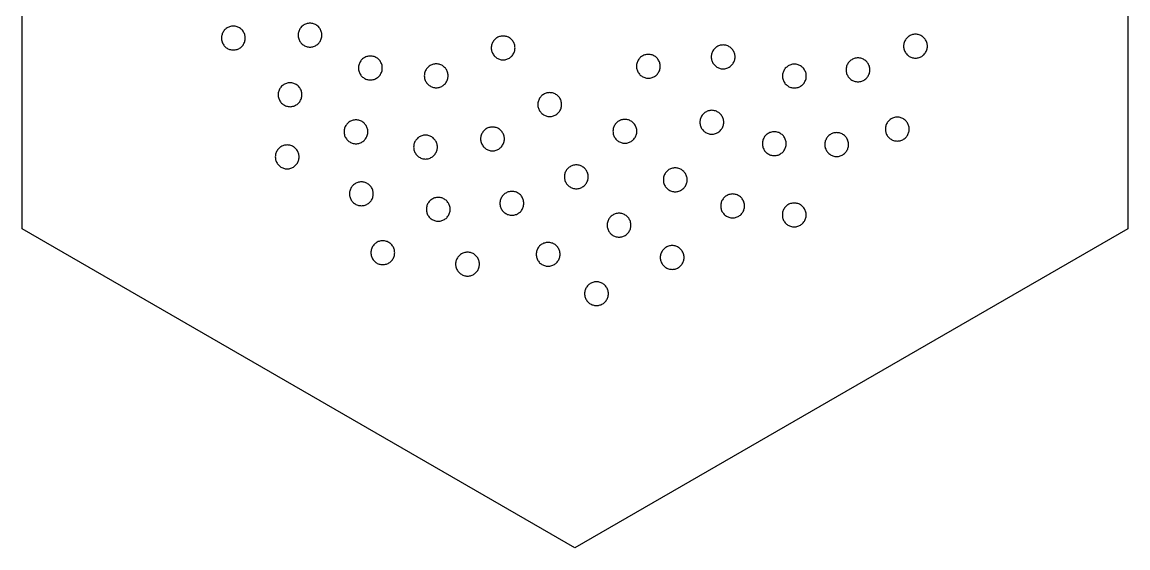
# Model space of a CAD drawing. Header units: millimetres. Extents: x 0 to 377, y 0 to 280.
# Drawn here: x 0 to 129.9, y 130 to 191.8 of the extents above; entities that cross this region are included whole.
import ezdxf

# ---------------------------------------------------------------- set-up
doc = ezdxf.new("R2010")
doc.units = ezdxf.units.MM
doc.layers.add('CUT', color=1, linetype='Continuous')

msp = doc.modelspace()

# ---------------------------------------------------------------- linework, layer by layer
at = {"layer": 'CUT'}
for points in [[(129.9, 167.5), (64.95, 130), (0, 167.5), (0, 242.5), (64.95, 280), (129.9, 242.5), (129.9, 167.5)], [(26.06, 189.26), (26.11, 189.36), (26.15, 189.46), (26.18, 189.57), (26.2, 189.68), (26.21, 189.79), (26.22, 189.9), (26.21, 190.01), (26.2, 190.12), (26.18, 190.22), (26.15, 190.33), (26.11, 190.43), (26.06, 190.53), (26.01, 190.63), (25.95, 190.72), (25.88, 190.81), (25.81, 190.89), (25.73, 190.96), (25.64, 191.03), (25.55, 191.09), (25.45, 191.14), (25.35, 191.19), (25.25, 191.23), (25.14, 191.26), (25.04, 191.28), (24.93, 191.29), (24.82, 191.3), (24.71, 191.29), (24.6, 191.28), (24.49, 191.26), (24.38, 191.23), (24.28, 191.19), (24.18, 191.14), (24.09, 191.09), (23.99, 191.03), (23.91, 190.96), (23.83, 190.89), (23.75, 190.81), (23.68, 190.72), (23.62, 190.63), (23.57, 190.53), (23.52, 190.43), (23.49, 190.33), (23.46, 190.22), (23.43, 190.12), (23.42, 190.01), (23.42, 189.9), (23.42, 189.79), (23.43, 189.68), (23.46, 189.57), (23.49, 189.46), (23.52, 189.36), (23.57, 189.26), (23.62, 189.17), (23.68, 189.07), (23.75, 188.99), (23.83, 188.91), (23.91, 188.83), (23.99, 188.76), (24.09, 188.7), (24.18, 188.65), (24.28, 188.6), (24.38, 188.57), (24.49, 188.54), (24.6, 188.51), (24.71, 188.5), (24.82, 188.5), (24.93, 188.5), (25.04, 188.51), (25.14, 188.54), (25.25, 188.57), (25.35, 188.6), (25.45, 188.65), (25.55, 188.7), (25.64, 188.76), (25.73, 188.83), (25.81, 188.91), (25.88, 188.99), (25.95, 189.07), (26.01, 189.17), (26.06, 189.26)], [(35.07, 189.61), (35.11, 189.71), (35.15, 189.81), (35.18, 189.92), (35.2, 190.03), (35.22, 190.14), (35.22, 190.25), (35.22, 190.36), (35.2, 190.47), (35.18, 190.57), (35.15, 190.68), (35.11, 190.78), (35.07, 190.88), (35.01, 190.98), (34.95, 191.07), (34.88, 191.16), (34.81, 191.24), (34.73, 191.31), (34.64, 191.38), (34.55, 191.44), (34.46, 191.49), (34.36, 191.54), (34.25, 191.58), (34.15, 191.61), (34.04, 191.63), (33.93, 191.64), (33.82, 191.65), (33.71, 191.64), (33.6, 191.63), (33.49, 191.61), (33.39, 191.58), (33.28, 191.54), (33.18, 191.49), (33.09, 191.44), (33, 191.38), (32.91, 191.31), (32.83, 191.24), (32.76, 191.16), (32.69, 191.07), (32.63, 190.98), (32.57, 190.88), (32.53, 190.78), (32.49, 190.68), (32.46, 190.57), (32.44, 190.47), (32.42, 190.36), (32.42, 190.25), (32.42, 190.14), (32.44, 190.03), (32.46, 189.92), (32.49, 189.81), (32.53, 189.71), (32.57, 189.61), (32.63, 189.51), (32.69, 189.42), (32.76, 189.34), (32.83, 189.26), (32.91, 189.18), (33, 189.11), (33.09, 189.05), (33.18, 189), (33.28, 188.95), (33.39, 188.91), (33.49, 188.88), (33.6, 188.86), (33.71, 188.85), (33.82, 188.85), (33.93, 188.85), (34.04, 188.86), (34.15, 188.88), (34.25, 188.91), (34.36, 188.95), (34.46, 189), (34.55, 189.05), (34.64, 189.11), (34.73, 189.18), (34.81, 189.26), (34.88, 189.34), (34.95, 189.42), (35.01, 189.51), (35.07, 189.61)], [(57.76, 188.11), (57.8, 188.21), (57.84, 188.31), (57.87, 188.42), (57.89, 188.52), (57.9, 188.63), (57.91, 188.74), (57.9, 188.85), (57.89, 188.96), (57.87, 189.07), (57.84, 189.18), (57.8, 189.28), (57.76, 189.38), (57.7, 189.47), (57.64, 189.57), (57.57, 189.65), (57.5, 189.73), (57.42, 189.81), (57.33, 189.88), (57.24, 189.94), (57.14, 189.99), (57.04, 190.04), (56.94, 190.07), (56.84, 190.1), (56.73, 190.13), (56.62, 190.14), (56.51, 190.14), (56.4, 190.14), (56.29, 190.13), (56.18, 190.1), (56.08, 190.07), (55.97, 190.04), (55.87, 189.99), (55.78, 189.94), (55.69, 189.88), (55.6, 189.81), (55.52, 189.73), (55.44, 189.65), (55.38, 189.57), (55.32, 189.47), (55.26, 189.38), (55.22, 189.28), (55.18, 189.18), (55.15, 189.07), (55.13, 188.96), (55.11, 188.85), (55.11, 188.74), (55.11, 188.63), (55.13, 188.52), (55.15, 188.42), (55.18, 188.31), (55.22, 188.21), (55.26, 188.11), (55.32, 188.01), (55.38, 187.92), (55.44, 187.83), (55.52, 187.75), (55.6, 187.68), (55.69, 187.61), (55.78, 187.55), (55.87, 187.5), (55.97, 187.45), (56.08, 187.41), (56.18, 187.38), (56.29, 187.36), (56.4, 187.35), (56.51, 187.34), (56.62, 187.35), (56.73, 187.36), (56.84, 187.38), (56.94, 187.41), (57.04, 187.45), (57.14, 187.5), (57.24, 187.55), (57.33, 187.61), (57.42, 187.68), (57.5, 187.75), (57.57, 187.83), (57.64, 187.92), (57.7, 188.01), (57.76, 188.11)], [(106.2, 188.31), (106.24, 188.41), (106.28, 188.51), (106.31, 188.62), (106.33, 188.73), (106.35, 188.83), (106.35, 188.94), (106.35, 189.05), (106.33, 189.16), (106.31, 189.27), (106.28, 189.38), (106.24, 189.48), (106.2, 189.58), (106.14, 189.68), (106.08, 189.77), (106.01, 189.85), (105.94, 189.93), (105.86, 190.01), (105.77, 190.08), (105.68, 190.14), (105.59, 190.19), (105.49, 190.24), (105.38, 190.28), (105.28, 190.31), (105.17, 190.33), (105.06, 190.34), (104.95, 190.34), (104.84, 190.34), (104.73, 190.33), (104.62, 190.31), (104.52, 190.28), (104.41, 190.24), (104.31, 190.19), (104.22, 190.14), (104.13, 190.08), (104.04, 190.01), (103.96, 189.93), (103.89, 189.85), (103.82, 189.77), (103.76, 189.68), (103.7, 189.58), (103.66, 189.48), (103.62, 189.38), (103.59, 189.27), (103.57, 189.16), (103.55, 189.05), (103.55, 188.94), (103.55, 188.83), (103.57, 188.73), (103.59, 188.62), (103.62, 188.51), (103.66, 188.41), (103.7, 188.31), (103.76, 188.21), (103.82, 188.12), (103.89, 188.04), (103.96, 187.95), (104.04, 187.88), (104.13, 187.81), (104.22, 187.75), (104.31, 187.7), (104.41, 187.65), (104.52, 187.61), (104.62, 187.58), (104.73, 187.56), (104.84, 187.55), (104.95, 187.54), (105.06, 187.55), (105.17, 187.56), (105.28, 187.58), (105.38, 187.61), (105.49, 187.65), (105.59, 187.7), (105.68, 187.75), (105.77, 187.81), (105.86, 187.88), (105.94, 187.95), (106.01, 188.04), (106.08, 188.12), (106.14, 188.21), (106.2, 188.31)], [(83.64, 187.15), (83.68, 187.25), (83.71, 187.36), (83.73, 187.47), (83.75, 187.58), (83.75, 187.69), (83.75, 187.8), (83.73, 187.9), (83.71, 188.01), (83.68, 188.12), (83.64, 188.22), (83.6, 188.32), (83.54, 188.42), (83.48, 188.51), (83.42, 188.59), (83.34, 188.68), (83.26, 188.75), (83.17, 188.82), (83.08, 188.88), (82.99, 188.93), (82.89, 188.98), (82.78, 189.02), (82.68, 189.05), (82.57, 189.07), (82.46, 189.08), (82.35, 189.09), (82.24, 189.08), (82.13, 189.07), (82.02, 189.05), (81.92, 189.02), (81.82, 188.98), (81.72, 188.93), (81.62, 188.88), (81.53, 188.82), (81.44, 188.75), (81.36, 188.68), (81.29, 188.59), (81.22, 188.51), (81.16, 188.42), (81.1, 188.32), (81.06, 188.22), (81.02, 188.12), (80.99, 188.01), (80.97, 187.9), (80.96, 187.8), (80.95, 187.69), (80.96, 187.58), (80.97, 187.47), (80.99, 187.36), (81.02, 187.25), (81.06, 187.15), (81.1, 187.05), (81.16, 186.95), (81.22, 186.86), (81.29, 186.78), (81.36, 186.7), (81.44, 186.62), (81.53, 186.55), (81.62, 186.49), (81.72, 186.44), (81.82, 186.39), (81.92, 186.35), (82.02, 186.32), (82.13, 186.3), (82.24, 186.29), (82.35, 186.29), (82.46, 186.29), (82.57, 186.3), (82.68, 186.32), (82.78, 186.35), (82.89, 186.39), (82.99, 186.44), (83.08, 186.49), (83.17, 186.55), (83.26, 186.62), (83.34, 186.7), (83.42, 186.78), (83.48, 186.86), (83.54, 186.95), (83.6, 187.05), (83.64, 187.15)], [(42.21, 185.85), (42.25, 185.95), (42.28, 186.06), (42.3, 186.16), (42.31, 186.27), (42.31, 186.38), (42.31, 186.49), (42.3, 186.6), (42.28, 186.71), (42.25, 186.82), (42.21, 186.92), (42.16, 187.02), (42.11, 187.12), (42.05, 187.21), (41.98, 187.29), (41.9, 187.37), (41.82, 187.45), (41.74, 187.52), (41.65, 187.58), (41.55, 187.63), (41.45, 187.68), (41.35, 187.72), (41.24, 187.74), (41.13, 187.77), (41.02, 187.78), (40.91, 187.78), (40.8, 187.78), (40.69, 187.77), (40.59, 187.74), (40.48, 187.72), (40.38, 187.68), (40.28, 187.63), (40.18, 187.58), (40.09, 187.52), (40, 187.45), (39.92, 187.37), (39.85, 187.29), (39.78, 187.21), (39.72, 187.12), (39.67, 187.02), (39.62, 186.92), (39.58, 186.82), (39.55, 186.71), (39.53, 186.6), (39.52, 186.49), (39.51, 186.38), (39.52, 186.27), (39.53, 186.16), (39.55, 186.06), (39.58, 185.95), (39.62, 185.85), (39.67, 185.75), (39.72, 185.65), (39.78, 185.56), (39.85, 185.47), (39.92, 185.39), (40, 185.32), (40.09, 185.25), (40.18, 185.19), (40.28, 185.14), (40.38, 185.09), (40.48, 185.05), (40.59, 185.02), (40.69, 185), (40.8, 184.99), (40.91, 184.98), (41.02, 184.99), (41.13, 185), (41.24, 185.02), (41.35, 185.05), (41.45, 185.09), (41.55, 185.14), (41.65, 185.19), (41.74, 185.25), (41.82, 185.32), (41.9, 185.39), (41.98, 185.47), (42.05, 185.56), (42.11, 185.65), (42.16, 185.75), (42.21, 185.85)], [(74.82, 185.95), (74.86, 186.05), (74.9, 186.15), (74.93, 186.26), (74.95, 186.36), (74.97, 186.47), (74.97, 186.58), (74.97, 186.69), (74.95, 186.8), (74.93, 186.91), (74.9, 187.02), (74.86, 187.12), (74.82, 187.22), (74.76, 187.32), (74.7, 187.41), (74.63, 187.49), (74.56, 187.57), (74.48, 187.65), (74.39, 187.72), (74.3, 187.78), (74.21, 187.83), (74.11, 187.88), (74, 187.92), (73.9, 187.95), (73.79, 187.97), (73.68, 187.98), (73.57, 187.98), (73.46, 187.98), (73.35, 187.97), (73.24, 187.95), (73.14, 187.92), (73.03, 187.88), (72.93, 187.83), (72.84, 187.78), (72.75, 187.72), (72.66, 187.65), (72.58, 187.57), (72.51, 187.49), (72.44, 187.41), (72.38, 187.32), (72.32, 187.22), (72.28, 187.12), (72.24, 187.02), (72.21, 186.91), (72.19, 186.8), (72.17, 186.69), (72.17, 186.58), (72.17, 186.47), (72.19, 186.36), (72.21, 186.26), (72.24, 186.15), (72.28, 186.05), (72.32, 185.95), (72.38, 185.85), (72.44, 185.76), (72.51, 185.67), (72.58, 185.59), (72.66, 185.52), (72.75, 185.45), (72.84, 185.39), (72.93, 185.34), (73.03, 185.29), (73.14, 185.25), (73.24, 185.22), (73.35, 185.2), (73.46, 185.19), (73.57, 185.18), (73.68, 185.19), (73.79, 185.2), (73.9, 185.22), (74, 185.25), (74.11, 185.29), (74.21, 185.34), (74.3, 185.39), (74.39, 185.45), (74.48, 185.52), (74.56, 185.59), (74.63, 185.67), (74.7, 185.76), (74.76, 185.85), (74.82, 185.95)], [(99.49, 185.63), (99.53, 185.73), (99.56, 185.84), (99.58, 185.95), (99.59, 186.06), (99.6, 186.17), (99.59, 186.27), (99.58, 186.38), (99.56, 186.49), (99.53, 186.6), (99.49, 186.7), (99.44, 186.8), (99.39, 186.9), (99.33, 186.99), (99.26, 187.07), (99.19, 187.15), (99.11, 187.23), (99.02, 187.3), (98.93, 187.36), (98.83, 187.41), (98.73, 187.46), (98.63, 187.5), (98.52, 187.53), (98.42, 187.55), (98.31, 187.56), (98.2, 187.57), (98.09, 187.56), (97.98, 187.55), (97.87, 187.53), (97.76, 187.5), (97.66, 187.46), (97.56, 187.41), (97.46, 187.36), (97.37, 187.3), (97.29, 187.23), (97.21, 187.15), (97.13, 187.07), (97.06, 186.99), (97, 186.9), (96.95, 186.8), (96.9, 186.7), (96.86, 186.6), (96.84, 186.49), (96.81, 186.38), (96.8, 186.27), (96.8, 186.17), (96.8, 186.06), (96.81, 185.95), (96.84, 185.84), (96.86, 185.73), (96.9, 185.63), (96.95, 185.53), (97, 185.43), (97.06, 185.34), (97.13, 185.26), (97.21, 185.18), (97.29, 185.1), (97.37, 185.03), (97.46, 184.97), (97.56, 184.92), (97.66, 184.87), (97.76, 184.83), (97.87, 184.8), (97.98, 184.78), (98.09, 184.77), (98.2, 184.77), (98.31, 184.77), (98.42, 184.78), (98.52, 184.8), (98.63, 184.83), (98.73, 184.87), (98.83, 184.92), (98.93, 184.97), (99.02, 185.03), (99.11, 185.1), (99.19, 185.18), (99.26, 185.26), (99.33, 185.34), (99.39, 185.43), (99.44, 185.53), (99.49, 185.63)], [(49.94, 184.93), (49.98, 185.03), (50.01, 185.14), (50.03, 185.25), (50.05, 185.36), (50.05, 185.47), (50.05, 185.58), (50.03, 185.69), (50.01, 185.79), (49.98, 185.9), (49.94, 186), (49.9, 186.1), (49.85, 186.2), (49.78, 186.29), (49.72, 186.38), (49.64, 186.46), (49.56, 186.53), (49.47, 186.6), (49.38, 186.66), (49.29, 186.71), (49.19, 186.76), (49.08, 186.8), (48.98, 186.83), (48.87, 186.85), (48.76, 186.86), (48.65, 186.87), (48.54, 186.86), (48.43, 186.85), (48.32, 186.83), (48.22, 186.8), (48.12, 186.76), (48.02, 186.71), (47.92, 186.66), (47.83, 186.6), (47.74, 186.53), (47.66, 186.46), (47.59, 186.38), (47.52, 186.29), (47.46, 186.2), (47.4, 186.1), (47.36, 186), (47.32, 185.9), (47.29, 185.79), (47.27, 185.69), (47.26, 185.58), (47.25, 185.47), (47.26, 185.36), (47.27, 185.25), (47.29, 185.14), (47.32, 185.03), (47.36, 184.93), (47.4, 184.83), (47.46, 184.74), (47.52, 184.64), (47.59, 184.56), (47.66, 184.48), (47.74, 184.4), (47.83, 184.33), (47.92, 184.27), (48.02, 184.22), (48.12, 184.17), (48.22, 184.14), (48.32, 184.11), (48.43, 184.08), (48.54, 184.07), (48.65, 184.07), (48.76, 184.07), (48.87, 184.08), (48.98, 184.11), (49.08, 184.14), (49.19, 184.17), (49.29, 184.22), (49.38, 184.27), (49.47, 184.33), (49.56, 184.4), (49.64, 184.48), (49.72, 184.56), (49.78, 184.64), (49.85, 184.74), (49.9, 184.83), (49.94, 184.93)], [(91.97, 184.8), (92.02, 184.9), (92.06, 185.01), (92.09, 185.11), (92.11, 185.22), (92.12, 185.33), (92.12, 185.44), (92.12, 185.55), (92.11, 185.66), (92.09, 185.77), (92.06, 185.87), (92.02, 185.97), (91.97, 186.07), (91.92, 186.17), (91.86, 186.26), (91.79, 186.35), (91.71, 186.43), (91.63, 186.5), (91.55, 186.57), (91.46, 186.63), (91.36, 186.69), (91.26, 186.73), (91.16, 186.77), (91.05, 186.8), (90.94, 186.82), (90.83, 186.83), (90.72, 186.84), (90.62, 186.83), (90.51, 186.82), (90.4, 186.8), (90.29, 186.77), (90.19, 186.73), (90.09, 186.69), (89.99, 186.63), (89.9, 186.57), (89.82, 186.5), (89.74, 186.43), (89.66, 186.35), (89.59, 186.26), (89.53, 186.17), (89.48, 186.07), (89.43, 185.97), (89.39, 185.87), (89.36, 185.77), (89.34, 185.66), (89.33, 185.55), (89.32, 185.44), (89.33, 185.33), (89.34, 185.22), (89.36, 185.11), (89.39, 185.01), (89.43, 184.9), (89.48, 184.8), (89.53, 184.71), (89.59, 184.62), (89.66, 184.53), (89.74, 184.45), (89.82, 184.37), (89.9, 184.31), (89.99, 184.25), (90.09, 184.19), (90.19, 184.15), (90.29, 184.11), (90.4, 184.08), (90.51, 184.06), (90.62, 184.04), (90.72, 184.04), (90.83, 184.04), (90.94, 184.06), (91.05, 184.08), (91.16, 184.11), (91.26, 184.15), (91.36, 184.19), (91.46, 184.25), (91.55, 184.31), (91.63, 184.37), (91.71, 184.45), (91.79, 184.53), (91.86, 184.62), (91.92, 184.71), (91.97, 184.8)], [(32.72, 182.61), (32.77, 182.71), (32.81, 182.81), (32.84, 182.92), (32.86, 183.03), (32.87, 183.13), (32.88, 183.24), (32.87, 183.35), (32.86, 183.46), (32.84, 183.57), (32.81, 183.68), (32.77, 183.78), (32.72, 183.88), (32.67, 183.98), (32.61, 184.07), (32.54, 184.15), (32.47, 184.23), (32.39, 184.31), (32.3, 184.38), (32.21, 184.44), (32.11, 184.49), (32.01, 184.54), (31.91, 184.58), (31.8, 184.61), (31.7, 184.63), (31.59, 184.64), (31.48, 184.64), (31.37, 184.64), (31.26, 184.63), (31.15, 184.61), (31.04, 184.58), (30.94, 184.54), (30.84, 184.49), (30.75, 184.44), (30.65, 184.38), (30.57, 184.31), (30.49, 184.23), (30.41, 184.15), (30.34, 184.07), (30.28, 183.98), (30.23, 183.88), (30.18, 183.78), (30.15, 183.68), (30.12, 183.57), (30.09, 183.46), (30.08, 183.35), (30.08, 183.24), (30.08, 183.13), (30.09, 183.03), (30.12, 182.92), (30.15, 182.81), (30.18, 182.71), (30.23, 182.61), (30.28, 182.51), (30.34, 182.42), (30.41, 182.34), (30.49, 182.25), (30.57, 182.18), (30.65, 182.11), (30.75, 182.05), (30.84, 182), (30.94, 181.95), (31.04, 181.91), (31.15, 181.88), (31.26, 181.86), (31.37, 181.85), (31.48, 181.84), (31.59, 181.85), (31.7, 181.86), (31.8, 181.88), (31.91, 181.91), (32.01, 181.95), (32.11, 182), (32.21, 182.05), (32.3, 182.11), (32.39, 182.18), (32.47, 182.25), (32.54, 182.34), (32.61, 182.42), (32.67, 182.51), (32.72, 182.61)], [(63.23, 181.45), (63.28, 181.55), (63.31, 181.65), (63.34, 181.76), (63.37, 181.87), (63.38, 181.98), (63.38, 182.09), (63.38, 182.2), (63.37, 182.31), (63.34, 182.41), (63.31, 182.52), (63.28, 182.62), (63.23, 182.72), (63.18, 182.82), (63.12, 182.91), (63.05, 183), (62.97, 183.08), (62.89, 183.15), (62.81, 183.22), (62.71, 183.28), (62.62, 183.33), (62.52, 183.38), (62.42, 183.42), (62.31, 183.45), (62.2, 183.47), (62.09, 183.48), (61.98, 183.49), (61.87, 183.48), (61.76, 183.47), (61.66, 183.45), (61.55, 183.42), (61.45, 183.38), (61.35, 183.33), (61.25, 183.28), (61.16, 183.22), (61.07, 183.15), (60.99, 183.08), (60.92, 183), (60.85, 182.91), (60.79, 182.82), (60.74, 182.72), (60.69, 182.62), (60.65, 182.52), (60.62, 182.41), (60.6, 182.31), (60.59, 182.2), (60.58, 182.09), (60.59, 181.98), (60.6, 181.87), (60.62, 181.76), (60.65, 181.65), (60.69, 181.55), (60.74, 181.45), (60.79, 181.36), (60.85, 181.26), (60.92, 181.18), (60.99, 181.1), (61.07, 181.02), (61.16, 180.95), (61.25, 180.89), (61.35, 180.84), (61.45, 180.79), (61.55, 180.76), (61.66, 180.73), (61.76, 180.7), (61.87, 180.69), (61.98, 180.69), (62.09, 180.69), (62.2, 180.7), (62.31, 180.73), (62.42, 180.76), (62.52, 180.79), (62.62, 180.84), (62.71, 180.89), (62.81, 180.95), (62.89, 181.02), (62.97, 181.1), (63.05, 181.18), (63.12, 181.26), (63.18, 181.36), (63.23, 181.45)], [(82.27, 179.37), (82.32, 179.47), (82.35, 179.57), (82.38, 179.68), (82.41, 179.79), (82.42, 179.9), (82.42, 180.01), (82.42, 180.12), (82.41, 180.23), (82.38, 180.33), (82.35, 180.44), (82.32, 180.54), (82.27, 180.64), (82.22, 180.74), (82.16, 180.83), (82.09, 180.92), (82.01, 181), (81.93, 181.07), (81.85, 181.14), (81.75, 181.2), (81.66, 181.25), (81.56, 181.3), (81.46, 181.34), (81.35, 181.37), (81.24, 181.39), (81.13, 181.4), (81.02, 181.41), (80.91, 181.4), (80.8, 181.39), (80.7, 181.37), (80.59, 181.34), (80.49, 181.3), (80.39, 181.25), (80.29, 181.2), (80.2, 181.14), (80.11, 181.07), (80.03, 181), (79.96, 180.92), (79.89, 180.83), (79.83, 180.74), (79.78, 180.64), (79.73, 180.54), (79.69, 180.44), (79.66, 180.33), (79.64, 180.23), (79.63, 180.12), (79.62, 180.01), (79.63, 179.9), (79.64, 179.79), (79.66, 179.68), (79.69, 179.57), (79.73, 179.47), (79.78, 179.37), (79.83, 179.28), (79.89, 179.18), (79.96, 179.1), (80.03, 179.02), (80.11, 178.94), (80.2, 178.87), (80.29, 178.81), (80.39, 178.76), (80.49, 178.71), (80.59, 178.68), (80.7, 178.65), (80.8, 178.62), (80.91, 178.61), (81.02, 178.61), (81.13, 178.61), (81.24, 178.62), (81.35, 178.65), (81.46, 178.68), (81.56, 178.71), (81.66, 178.76), (81.75, 178.81), (81.85, 178.87), (81.93, 178.94), (82.01, 179.02), (82.09, 179.1), (82.16, 179.18), (82.22, 179.28), (82.27, 179.37)], [(104.06, 178.57), (104.1, 178.67), (104.14, 178.77), (104.17, 178.88), (104.19, 178.98), (104.21, 179.09), (104.21, 179.2), (104.21, 179.31), (104.19, 179.42), (104.17, 179.53), (104.14, 179.64), (104.1, 179.74), (104.06, 179.84), (104, 179.93), (103.94, 180.03), (103.88, 180.11), (103.8, 180.19), (103.72, 180.27), (103.63, 180.34), (103.54, 180.4), (103.45, 180.45), (103.35, 180.5), (103.24, 180.53), (103.14, 180.56), (103.03, 180.59), (102.92, 180.6), (102.81, 180.6), (102.7, 180.6), (102.59, 180.59), (102.48, 180.56), (102.38, 180.53), (102.27, 180.5), (102.17, 180.45), (102.08, 180.4), (101.99, 180.34), (101.9, 180.27), (101.82, 180.19), (101.75, 180.11), (101.68, 180.03), (101.62, 179.93), (101.56, 179.84), (101.52, 179.74), (101.48, 179.64), (101.45, 179.53), (101.43, 179.42), (101.41, 179.31), (101.41, 179.2), (101.41, 179.09), (101.43, 178.98), (101.45, 178.88), (101.48, 178.77), (101.52, 178.67), (101.56, 178.57), (101.62, 178.47), (101.68, 178.38), (101.75, 178.29), (101.82, 178.21), (101.9, 178.14), (101.99, 178.07), (102.08, 178.01), (102.17, 177.96), (102.27, 177.91), (102.38, 177.87), (102.48, 177.84), (102.59, 177.82), (102.7, 177.81), (102.81, 177.8), (102.92, 177.81), (103.03, 177.82), (103.14, 177.84), (103.24, 177.87), (103.35, 177.91), (103.45, 177.96), (103.54, 178.01), (103.63, 178.07), (103.72, 178.14), (103.8, 178.21), (103.88, 178.29), (103.94, 178.38), (104, 178.47), (104.06, 178.57)], [(40.47, 178.25), (40.51, 178.35), (40.55, 178.46), (40.58, 178.56), (40.6, 178.67), (40.62, 178.78), (40.62, 178.89), (40.62, 179), (40.6, 179.11), (40.58, 179.22), (40.55, 179.32), (40.51, 179.42), (40.47, 179.52), (40.41, 179.62), (40.35, 179.71), (40.28, 179.8), (40.21, 179.88), (40.13, 179.95), (40.04, 180.02), (39.95, 180.08), (39.86, 180.14), (39.76, 180.18), (39.65, 180.22), (39.55, 180.25), (39.44, 180.27), (39.33, 180.28), (39.22, 180.29), (39.11, 180.28), (39, 180.27), (38.89, 180.25), (38.79, 180.22), (38.68, 180.18), (38.58, 180.14), (38.49, 180.08), (38.4, 180.02), (38.31, 179.95), (38.23, 179.88), (38.16, 179.8), (38.09, 179.71), (38.03, 179.62), (37.97, 179.52), (37.93, 179.42), (37.89, 179.32), (37.86, 179.22), (37.84, 179.11), (37.82, 179), (37.82, 178.89), (37.82, 178.78), (37.84, 178.67), (37.86, 178.56), (37.89, 178.46), (37.93, 178.35), (37.97, 178.25), (38.03, 178.16), (38.09, 178.07), (38.16, 177.98), (38.23, 177.9), (38.31, 177.82), (38.4, 177.76), (38.49, 177.7), (38.58, 177.64), (38.68, 177.6), (38.79, 177.56), (38.89, 177.53), (39, 177.51), (39.11, 177.49), (39.22, 177.49), (39.33, 177.49), (39.44, 177.51), (39.55, 177.53), (39.65, 177.56), (39.76, 177.6), (39.86, 177.64), (39.95, 177.7), (40.04, 177.76), (40.13, 177.82), (40.21, 177.9), (40.28, 177.98), (40.35, 178.07), (40.41, 178.16), (40.47, 178.25)], [(56.51, 177.42), (56.55, 177.52), (56.59, 177.62), (56.62, 177.73), (56.64, 177.83), (56.66, 177.94), (56.66, 178.05), (56.66, 178.16), (56.64, 178.27), (56.62, 178.38), (56.59, 178.49), (56.55, 178.59), (56.51, 178.69), (56.45, 178.78), (56.39, 178.88), (56.32, 178.96), (56.25, 179.04), (56.17, 179.12), (56.08, 179.19), (55.99, 179.25), (55.9, 179.3), (55.8, 179.35), (55.69, 179.38), (55.59, 179.41), (55.48, 179.44), (55.37, 179.45), (55.26, 179.45), (55.15, 179.45), (55.04, 179.44), (54.93, 179.41), (54.83, 179.38), (54.72, 179.35), (54.62, 179.3), (54.53, 179.25), (54.44, 179.19), (54.35, 179.12), (54.27, 179.04), (54.2, 178.96), (54.13, 178.88), (54.07, 178.78), (54.01, 178.69), (53.97, 178.59), (53.93, 178.49), (53.9, 178.38), (53.88, 178.27), (53.86, 178.16), (53.86, 178.05), (53.86, 177.94), (53.88, 177.83), (53.9, 177.73), (53.93, 177.62), (53.97, 177.52), (54.01, 177.42), (54.07, 177.32), (54.13, 177.23), (54.2, 177.14), (54.27, 177.06), (54.35, 176.99), (54.44, 176.92), (54.53, 176.86), (54.62, 176.81), (54.72, 176.76), (54.83, 176.72), (54.93, 176.69), (55.04, 176.67), (55.15, 176.66), (55.26, 176.65), (55.37, 176.66), (55.48, 176.67), (55.59, 176.69), (55.69, 176.72), (55.8, 176.76), (55.9, 176.81), (55.99, 176.86), (56.08, 176.92), (56.17, 176.99), (56.25, 177.06), (56.32, 177.14), (56.39, 177.23), (56.45, 177.32), (56.51, 177.42)], [(72.11, 178.41), (72.14, 178.51), (72.17, 178.62), (72.2, 178.73), (72.21, 178.84), (72.21, 178.95), (72.21, 179.06), (72.2, 179.17), (72.17, 179.27), (72.14, 179.38), (72.11, 179.48), (72.06, 179.58), (72.01, 179.68), (71.95, 179.77), (71.88, 179.86), (71.8, 179.94), (71.72, 180.01), (71.64, 180.08), (71.54, 180.14), (71.45, 180.19), (71.35, 180.24), (71.25, 180.28), (71.14, 180.31), (71.03, 180.33), (70.92, 180.34), (70.81, 180.35), (70.7, 180.34), (70.59, 180.33), (70.49, 180.31), (70.38, 180.28), (70.28, 180.24), (70.18, 180.19), (70.08, 180.14), (69.99, 180.08), (69.9, 180.01), (69.82, 179.94), (69.75, 179.86), (69.68, 179.77), (69.62, 179.68), (69.57, 179.58), (69.52, 179.48), (69.48, 179.38), (69.45, 179.27), (69.43, 179.17), (69.42, 179.06), (69.41, 178.95), (69.42, 178.84), (69.43, 178.73), (69.45, 178.62), (69.48, 178.51), (69.52, 178.41), (69.57, 178.31), (69.62, 178.22), (69.68, 178.12), (69.75, 178.04), (69.82, 177.96), (69.9, 177.88), (69.99, 177.81), (70.08, 177.75), (70.18, 177.7), (70.28, 177.65), (70.38, 177.62), (70.49, 177.59), (70.59, 177.56), (70.7, 177.55), (70.81, 177.55), (70.92, 177.55), (71.03, 177.56), (71.14, 177.59), (71.25, 177.62), (71.35, 177.65), (71.45, 177.7), (71.54, 177.75), (71.64, 177.81), (71.72, 177.88), (71.8, 177.96), (71.88, 178.04), (71.95, 178.12), (72.01, 178.22), (72.06, 178.31), (72.11, 178.41)], [(48.68, 176.56), (48.72, 176.66), (48.75, 176.77), (48.77, 176.87), (48.79, 176.98), (48.79, 177.09), (48.79, 177.2), (48.77, 177.31), (48.75, 177.42), (48.72, 177.53), (48.68, 177.63), (48.64, 177.73), (48.58, 177.83), (48.52, 177.92), (48.46, 178), (48.38, 178.08), (48.3, 178.16), (48.21, 178.23), (48.12, 178.29), (48.03, 178.34), (47.93, 178.39), (47.82, 178.43), (47.72, 178.45), (47.61, 178.48), (47.5, 178.49), (47.39, 178.49), (47.28, 178.49), (47.17, 178.48), (47.06, 178.45), (46.96, 178.43), (46.85, 178.39), (46.76, 178.34), (46.66, 178.29), (46.57, 178.23), (46.48, 178.16), (46.4, 178.08), (46.33, 178), (46.26, 177.92), (46.2, 177.83), (46.14, 177.73), (46.1, 177.63), (46.06, 177.53), (46.03, 177.42), (46.01, 177.31), (46, 177.2), (45.99, 177.09), (46, 176.98), (46.01, 176.87), (46.03, 176.77), (46.06, 176.66), (46.1, 176.56), (46.14, 176.46), (46.2, 176.36), (46.26, 176.27), (46.33, 176.18), (46.4, 176.1), (46.48, 176.03), (46.57, 175.96), (46.66, 175.9), (46.76, 175.85), (46.85, 175.8), (46.96, 175.76), (47.06, 175.73), (47.17, 175.71), (47.28, 175.7), (47.39, 175.69), (47.5, 175.7), (47.61, 175.71), (47.72, 175.73), (47.82, 175.76), (47.93, 175.8), (48.03, 175.85), (48.12, 175.9), (48.21, 175.96), (48.3, 176.03), (48.38, 176.1), (48.46, 176.18), (48.52, 176.27), (48.58, 176.36), (48.64, 176.46), (48.68, 176.56)], [(89.66, 176.96), (89.7, 177.06), (89.73, 177.17), (89.75, 177.27), (89.76, 177.38), (89.77, 177.49), (89.76, 177.6), (89.75, 177.71), (89.73, 177.82), (89.7, 177.92), (89.66, 178.03), (89.61, 178.13), (89.56, 178.22), (89.5, 178.32), (89.43, 178.4), (89.36, 178.48), (89.28, 178.56), (89.19, 178.62), (89.1, 178.69), (89, 178.74), (88.9, 178.79), (88.8, 178.82), (88.69, 178.85), (88.58, 178.88), (88.48, 178.89), (88.37, 178.89), (88.26, 178.89), (88.15, 178.88), (88.04, 178.85), (87.93, 178.82), (87.83, 178.79), (87.73, 178.74), (87.63, 178.69), (87.54, 178.62), (87.46, 178.56), (87.38, 178.48), (87.3, 178.4), (87.23, 178.32), (87.17, 178.22), (87.12, 178.13), (87.07, 178.03), (87.03, 177.92), (87, 177.82), (86.98, 177.71), (86.97, 177.6), (86.97, 177.49), (86.97, 177.38), (86.98, 177.27), (87, 177.17), (87.03, 177.06), (87.07, 176.96), (87.12, 176.86), (87.17, 176.76), (87.23, 176.67), (87.3, 176.58), (87.38, 176.5), (87.46, 176.43), (87.54, 176.36), (87.63, 176.3), (87.73, 176.24), (87.83, 176.2), (87.93, 176.16), (88.04, 176.13), (88.15, 176.11), (88.26, 176.1), (88.37, 176.09), (88.48, 176.1), (88.58, 176.11), (88.69, 176.13), (88.8, 176.16), (88.9, 176.2), (89, 176.24), (89.1, 176.3), (89.19, 176.36), (89.28, 176.43), (89.36, 176.5), (89.43, 176.58), (89.5, 176.67), (89.56, 176.76), (89.61, 176.86), (89.66, 176.96)], [(96.94, 176.75), (96.99, 176.85), (97.02, 176.95), (97.05, 177.06), (97.07, 177.17), (97.09, 177.28), (97.09, 177.39), (97.09, 177.5), (97.07, 177.61), (97.05, 177.71), (97.02, 177.82), (96.99, 177.92), (96.94, 178.02), (96.89, 178.12), (96.82, 178.21), (96.76, 178.3), (96.68, 178.38), (96.6, 178.45), (96.51, 178.52), (96.42, 178.58), (96.33, 178.63), (96.23, 178.68), (96.12, 178.72), (96.02, 178.75), (95.91, 178.77), (95.8, 178.78), (95.69, 178.79), (95.58, 178.78), (95.47, 178.77), (95.37, 178.75), (95.26, 178.72), (95.16, 178.68), (95.06, 178.63), (94.96, 178.58), (94.87, 178.52), (94.78, 178.45), (94.7, 178.38), (94.63, 178.3), (94.56, 178.21), (94.5, 178.12), (94.44, 178.02), (94.4, 177.92), (94.36, 177.82), (94.33, 177.71), (94.31, 177.61), (94.3, 177.5), (94.29, 177.39), (94.3, 177.28), (94.31, 177.17), (94.33, 177.06), (94.36, 176.95), (94.4, 176.85), (94.44, 176.75), (94.5, 176.65), (94.56, 176.56), (94.63, 176.48), (94.7, 176.4), (94.78, 176.32), (94.87, 176.25), (94.96, 176.19), (95.06, 176.14), (95.16, 176.09), (95.26, 176.05), (95.37, 176.02), (95.47, 176), (95.58, 175.99), (95.69, 175.99), (95.8, 175.99), (95.91, 176), (96.02, 176.02), (96.12, 176.05), (96.23, 176.09), (96.33, 176.14), (96.42, 176.19), (96.51, 176.25), (96.6, 176.32), (96.68, 176.4), (96.76, 176.48), (96.82, 176.56), (96.89, 176.65), (96.94, 176.75)], [(32.44, 175.4), (32.47, 175.5), (32.5, 175.61), (32.52, 175.72), (32.54, 175.83), (32.54, 175.94), (32.54, 176.05), (32.52, 176.15), (32.5, 176.26), (32.47, 176.37), (32.44, 176.47), (32.39, 176.57), (32.34, 176.67), (32.27, 176.76), (32.21, 176.85), (32.13, 176.93), (32.05, 177), (31.96, 177.07), (31.87, 177.13), (31.78, 177.18), (31.68, 177.23), (31.57, 177.27), (31.47, 177.3), (31.36, 177.32), (31.25, 177.33), (31.14, 177.34), (31.03, 177.33), (30.92, 177.32), (30.81, 177.3), (30.71, 177.27), (30.61, 177.23), (30.51, 177.18), (30.41, 177.13), (30.32, 177.07), (30.23, 177), (30.15, 176.93), (30.08, 176.85), (30.01, 176.76), (29.95, 176.67), (29.89, 176.57), (29.85, 176.47), (29.81, 176.37), (29.78, 176.26), (29.76, 176.15), (29.75, 176.05), (29.74, 175.94), (29.75, 175.83), (29.76, 175.72), (29.78, 175.61), (29.81, 175.5), (29.85, 175.4), (29.89, 175.3), (29.95, 175.2), (30.01, 175.11), (30.08, 175.03), (30.15, 174.95), (30.23, 174.87), (30.32, 174.8), (30.41, 174.74), (30.51, 174.69), (30.61, 174.64), (30.71, 174.6), (30.81, 174.57), (30.92, 174.55), (31.03, 174.54), (31.14, 174.54), (31.25, 174.54), (31.36, 174.55), (31.47, 174.57), (31.57, 174.6), (31.68, 174.64), (31.78, 174.69), (31.87, 174.74), (31.96, 174.8), (32.05, 174.87), (32.13, 174.95), (32.21, 175.03), (32.27, 175.11), (32.34, 175.2), (32.39, 175.3), (32.44, 175.4)], [(66.35, 172.96), (66.4, 173.06), (66.44, 173.17), (66.47, 173.27), (66.49, 173.38), (66.5, 173.49), (66.51, 173.6), (66.5, 173.71), (66.49, 173.82), (66.47, 173.93), (66.44, 174.03), (66.4, 174.14), (66.35, 174.24), (66.3, 174.33), (66.24, 174.42), (66.17, 174.51), (66.1, 174.59), (66.01, 174.66), (65.93, 174.73), (65.84, 174.79), (65.74, 174.85), (65.64, 174.89), (65.54, 174.93), (65.43, 174.96), (65.32, 174.98), (65.21, 175), (65.11, 175), (65, 175), (64.89, 174.98), (64.78, 174.96), (64.67, 174.93), (64.57, 174.89), (64.47, 174.85), (64.37, 174.79), (64.28, 174.73), (64.2, 174.66), (64.12, 174.59), (64.04, 174.51), (63.97, 174.42), (63.91, 174.33), (63.86, 174.24), (63.81, 174.14), (63.77, 174.03), (63.74, 173.93), (63.72, 173.82), (63.71, 173.71), (63.71, 173.6), (63.71, 173.49), (63.72, 173.38), (63.74, 173.27), (63.77, 173.17), (63.81, 173.06), (63.86, 172.96), (63.91, 172.87), (63.97, 172.78), (64.04, 172.69), (64.12, 172.61), (64.2, 172.54), (64.28, 172.47), (64.37, 172.41), (64.47, 172.35), (64.57, 172.31), (64.67, 172.27), (64.78, 172.24), (64.89, 172.22), (65, 172.2), (65.11, 172.2), (65.21, 172.2), (65.32, 172.22), (65.43, 172.24), (65.54, 172.27), (65.64, 172.31), (65.74, 172.35), (65.84, 172.41), (65.93, 172.47), (66.01, 172.54), (66.1, 172.61), (66.17, 172.69), (66.24, 172.78), (66.3, 172.87), (66.35, 172.96)], [(77.97, 172.61), (78.02, 172.71), (78.06, 172.81), (78.09, 172.92), (78.11, 173.02), (78.12, 173.13), (78.13, 173.24), (78.12, 173.35), (78.11, 173.46), (78.09, 173.57), (78.06, 173.68), (78.02, 173.78), (77.97, 173.88), (77.92, 173.97), (77.86, 174.07), (77.79, 174.15), (77.72, 174.23), (77.63, 174.31), (77.55, 174.38), (77.46, 174.44), (77.36, 174.49), (77.26, 174.54), (77.16, 174.57), (77.05, 174.6), (76.94, 174.63), (76.84, 174.64), (76.73, 174.64), (76.62, 174.64), (76.51, 174.63), (76.4, 174.6), (76.29, 174.57), (76.19, 174.54), (76.09, 174.49), (75.99, 174.44), (75.9, 174.38), (75.82, 174.31), (75.74, 174.23), (75.66, 174.15), (75.59, 174.07), (75.53, 173.97), (75.48, 173.88), (75.43, 173.78), (75.39, 173.68), (75.36, 173.57), (75.34, 173.46), (75.33, 173.35), (75.33, 173.24), (75.33, 173.13), (75.34, 173.02), (75.36, 172.92), (75.39, 172.81), (75.43, 172.71), (75.48, 172.61), (75.53, 172.51), (75.59, 172.42), (75.66, 172.33), (75.74, 172.25), (75.82, 172.18), (75.9, 172.11), (75.99, 172.05), (76.09, 172), (76.19, 171.95), (76.29, 171.91), (76.4, 171.88), (76.51, 171.86), (76.62, 171.85), (76.73, 171.84), (76.84, 171.85), (76.94, 171.86), (77.05, 171.88), (77.16, 171.91), (77.26, 171.95), (77.36, 172), (77.46, 172.05), (77.55, 172.11), (77.63, 172.18), (77.72, 172.25), (77.79, 172.33), (77.86, 172.42), (77.92, 172.51), (77.97, 172.61)], [(41.15, 171.07), (41.19, 171.17), (41.22, 171.27), (41.24, 171.38), (41.25, 171.49), (41.26, 171.6), (41.25, 171.71), (41.24, 171.82), (41.22, 171.93), (41.19, 172.03), (41.15, 172.14), (41.11, 172.24), (41.05, 172.33), (40.99, 172.42), (40.92, 172.51), (40.85, 172.59), (40.77, 172.67), (40.68, 172.73), (40.59, 172.79), (40.49, 172.85), (40.39, 172.89), (40.29, 172.93), (40.19, 172.96), (40.08, 172.98), (39.97, 173), (39.86, 173), (39.75, 173), (39.64, 172.98), (39.53, 172.96), (39.43, 172.93), (39.32, 172.89), (39.22, 172.85), (39.13, 172.79), (39.04, 172.73), (38.95, 172.67), (38.87, 172.59), (38.79, 172.51), (38.73, 172.42), (38.67, 172.33), (38.61, 172.24), (38.57, 172.14), (38.53, 172.03), (38.5, 171.93), (38.48, 171.82), (38.46, 171.71), (38.46, 171.6), (38.46, 171.49), (38.48, 171.38), (38.5, 171.27), (38.53, 171.17), (38.57, 171.07), (38.61, 170.97), (38.67, 170.87), (38.73, 170.78), (38.79, 170.69), (38.87, 170.61), (38.95, 170.54), (39.04, 170.47), (39.13, 170.41), (39.22, 170.35), (39.32, 170.31), (39.43, 170.27), (39.53, 170.24), (39.64, 170.22), (39.75, 170.21), (39.86, 170.2), (39.97, 170.21), (40.08, 170.22), (40.19, 170.24), (40.29, 170.27), (40.39, 170.31), (40.49, 170.35), (40.59, 170.41), (40.68, 170.47), (40.77, 170.54), (40.85, 170.61), (40.92, 170.69), (40.99, 170.78), (41.05, 170.87), (41.11, 170.97), (41.15, 171.07)], [(58.79, 169.85), (58.83, 169.95), (58.87, 170.05), (58.9, 170.16), (58.92, 170.27), (58.94, 170.38), (58.94, 170.49), (58.94, 170.6), (58.92, 170.71), (58.9, 170.81), (58.87, 170.92), (58.83, 171.02), (58.79, 171.12), (58.73, 171.22), (58.67, 171.31), (58.61, 171.4), (58.53, 171.48), (58.45, 171.55), (58.36, 171.62), (58.27, 171.68), (58.18, 171.73), (58.08, 171.78), (57.97, 171.82), (57.87, 171.85), (57.76, 171.87), (57.65, 171.88), (57.54, 171.89), (57.43, 171.88), (57.32, 171.87), (57.21, 171.85), (57.11, 171.82), (57, 171.78), (56.9, 171.73), (56.81, 171.68), (56.72, 171.62), (56.63, 171.55), (56.55, 171.48), (56.48, 171.4), (56.41, 171.31), (56.35, 171.22), (56.29, 171.12), (56.25, 171.02), (56.21, 170.92), (56.18, 170.81), (56.16, 170.71), (56.14, 170.6), (56.14, 170.49), (56.14, 170.38), (56.16, 170.27), (56.18, 170.16), (56.21, 170.05), (56.25, 169.95), (56.29, 169.85), (56.35, 169.76), (56.41, 169.66), (56.48, 169.58), (56.55, 169.5), (56.63, 169.42), (56.72, 169.35), (56.81, 169.29), (56.9, 169.24), (57, 169.19), (57.11, 169.16), (57.21, 169.13), (57.32, 169.1), (57.43, 169.09), (57.54, 169.09), (57.65, 169.09), (57.76, 169.1), (57.87, 169.13), (57.97, 169.16), (58.08, 169.19), (58.18, 169.24), (58.27, 169.29), (58.36, 169.35), (58.45, 169.42), (58.53, 169.5), (58.61, 169.58), (58.67, 169.66), (58.73, 169.76), (58.79, 169.85)], [(84.72, 169.54), (84.77, 169.64), (84.8, 169.74), (84.83, 169.85), (84.85, 169.96), (84.87, 170.07), (84.87, 170.18), (84.87, 170.29), (84.85, 170.39), (84.83, 170.5), (84.8, 170.61), (84.77, 170.71), (84.72, 170.81), (84.67, 170.91), (84.6, 171), (84.54, 171.08), (84.46, 171.17), (84.38, 171.24), (84.29, 171.31), (84.2, 171.37), (84.11, 171.42), (84.01, 171.47), (83.9, 171.51), (83.8, 171.54), (83.69, 171.56), (83.58, 171.57), (83.47, 171.58), (83.36, 171.57), (83.25, 171.56), (83.15, 171.54), (83.04, 171.51), (82.94, 171.47), (82.84, 171.42), (82.74, 171.37), (82.65, 171.31), (82.56, 171.24), (82.48, 171.17), (82.41, 171.08), (82.34, 171), (82.28, 170.91), (82.22, 170.81), (82.18, 170.71), (82.14, 170.61), (82.11, 170.5), (82.09, 170.39), (82.08, 170.29), (82.07, 170.18), (82.08, 170.07), (82.09, 169.96), (82.11, 169.85), (82.14, 169.74), (82.18, 169.64), (82.22, 169.54), (82.28, 169.44), (82.34, 169.35), (82.41, 169.27), (82.48, 169.19), (82.56, 169.11), (82.65, 169.04), (82.74, 168.98), (82.84, 168.93), (82.94, 168.88), (83.04, 168.84), (83.15, 168.81), (83.25, 168.79), (83.36, 168.78), (83.47, 168.78), (83.58, 168.78), (83.69, 168.79), (83.8, 168.81), (83.9, 168.84), (84.01, 168.88), (84.11, 168.93), (84.2, 168.98), (84.29, 169.04), (84.38, 169.11), (84.46, 169.19), (84.54, 169.27), (84.6, 169.35), (84.67, 169.44), (84.72, 169.54)], [(50.18, 169.25), (50.22, 169.35), (50.25, 169.46), (50.27, 169.56), (50.28, 169.67), (50.29, 169.78), (50.28, 169.89), (50.27, 170), (50.25, 170.11), (50.22, 170.21), (50.18, 170.32), (50.14, 170.42), (50.08, 170.51), (50.02, 170.6), (49.95, 170.69), (49.88, 170.77), (49.8, 170.85), (49.71, 170.91), (49.62, 170.98), (49.52, 171.03), (49.42, 171.08), (49.32, 171.11), (49.22, 171.14), (49.11, 171.16), (49, 171.18), (48.89, 171.18), (48.78, 171.18), (48.67, 171.16), (48.56, 171.14), (48.46, 171.11), (48.35, 171.08), (48.25, 171.03), (48.16, 170.98), (48.07, 170.91), (47.98, 170.85), (47.9, 170.77), (47.82, 170.69), (47.76, 170.6), (47.69, 170.51), (47.64, 170.42), (47.59, 170.32), (47.56, 170.21), (47.53, 170.11), (47.51, 170), (47.49, 169.89), (47.49, 169.78), (47.49, 169.67), (47.51, 169.56), (47.53, 169.46), (47.56, 169.35), (47.59, 169.25), (47.64, 169.15), (47.69, 169.05), (47.76, 168.96), (47.82, 168.87), (47.9, 168.79), (47.98, 168.72), (48.07, 168.65), (48.16, 168.59), (48.25, 168.53), (48.35, 168.49), (48.46, 168.45), (48.56, 168.42), (48.67, 168.4), (48.78, 168.39), (48.89, 168.38), (49, 168.39), (49.11, 168.4), (49.22, 168.42), (49.32, 168.45), (49.42, 168.49), (49.52, 168.53), (49.62, 168.59), (49.71, 168.65), (49.8, 168.72), (49.88, 168.79), (49.95, 168.87), (50.02, 168.96), (50.08, 169.05), (50.14, 169.15), (50.18, 169.25)], [(91.95, 168.48), (92, 168.58), (92.04, 168.69), (92.07, 168.79), (92.09, 168.9), (92.1, 169.01), (92.11, 169.12), (92.1, 169.23), (92.09, 169.34), (92.07, 169.44), (92.04, 169.55), (92, 169.65), (91.95, 169.75), (91.9, 169.85), (91.84, 169.94), (91.77, 170.03), (91.69, 170.11), (91.61, 170.18), (91.53, 170.25), (91.44, 170.31), (91.34, 170.37), (91.24, 170.41), (91.14, 170.45), (91.03, 170.48), (90.92, 170.5), (90.81, 170.51), (90.71, 170.52), (90.6, 170.51), (90.49, 170.5), (90.38, 170.48), (90.27, 170.45), (90.17, 170.41), (90.07, 170.37), (89.97, 170.31), (89.88, 170.25), (89.8, 170.18), (89.72, 170.11), (89.64, 170.03), (89.57, 169.94), (89.51, 169.85), (89.46, 169.75), (89.41, 169.65), (89.37, 169.55), (89.34, 169.44), (89.32, 169.34), (89.31, 169.23), (89.31, 169.12), (89.31, 169.01), (89.32, 168.9), (89.34, 168.79), (89.37, 168.69), (89.41, 168.58), (89.46, 168.48), (89.51, 168.39), (89.57, 168.3), (89.64, 168.21), (89.72, 168.13), (89.8, 168.05), (89.88, 167.99), (89.97, 167.92), (90.07, 167.87), (90.17, 167.82), (90.27, 167.79), (90.38, 167.76), (90.49, 167.74), (90.6, 167.72), (90.71, 167.72), (90.81, 167.72), (90.92, 167.74), (91.03, 167.76), (91.14, 167.79), (91.24, 167.82), (91.34, 167.87), (91.44, 167.92), (91.53, 167.99), (91.61, 168.05), (91.69, 168.13), (91.77, 168.21), (91.84, 168.3), (91.9, 168.39), (91.95, 168.48)], [(71.42, 167.38), (71.46, 167.48), (71.49, 167.59), (71.51, 167.7), (71.52, 167.81), (71.53, 167.91), (71.52, 168.02), (71.51, 168.13), (71.49, 168.24), (71.46, 168.35), (71.42, 168.45), (71.37, 168.55), (71.32, 168.65), (71.26, 168.74), (71.19, 168.82), (71.12, 168.9), (71.04, 168.98), (70.95, 169.05), (70.86, 169.11), (70.76, 169.16), (70.66, 169.21), (70.56, 169.25), (70.45, 169.28), (70.34, 169.3), (70.24, 169.31), (70.13, 169.31), (70.02, 169.31), (69.91, 169.3), (69.8, 169.28), (69.69, 169.25), (69.59, 169.21), (69.49, 169.16), (69.39, 169.11), (69.3, 169.05), (69.22, 168.98), (69.14, 168.9), (69.06, 168.82), (68.99, 168.74), (68.93, 168.65), (68.88, 168.55), (68.83, 168.45), (68.79, 168.35), (68.76, 168.24), (68.74, 168.13), (68.73, 168.02), (68.73, 167.91), (68.73, 167.81), (68.74, 167.7), (68.76, 167.59), (68.79, 167.48), (68.83, 167.38), (68.88, 167.28), (68.93, 167.18), (68.99, 167.09), (69.06, 167.01), (69.14, 166.92), (69.22, 166.85), (69.3, 166.78), (69.39, 166.72), (69.49, 166.67), (69.59, 166.62), (69.69, 166.58), (69.8, 166.55), (69.91, 166.53), (70.02, 166.52), (70.13, 166.51), (70.24, 166.52), (70.34, 166.53), (70.45, 166.55), (70.56, 166.58), (70.66, 166.62), (70.76, 166.67), (70.86, 166.72), (70.95, 166.78), (71.04, 166.85), (71.12, 166.92), (71.19, 167.01), (71.26, 167.09), (71.32, 167.18), (71.37, 167.28), (71.42, 167.38)], [(43.66, 164.15), (43.7, 164.25), (43.73, 164.36), (43.75, 164.46), (43.76, 164.57), (43.77, 164.68), (43.76, 164.79), (43.75, 164.9), (43.73, 165.01), (43.7, 165.11), (43.66, 165.22), (43.62, 165.32), (43.56, 165.41), (43.5, 165.5), (43.43, 165.59), (43.36, 165.67), (43.28, 165.75), (43.19, 165.81), (43.1, 165.88), (43, 165.93), (42.9, 165.98), (42.8, 166.01), (42.7, 166.04), (42.59, 166.06), (42.48, 166.08), (42.37, 166.08), (42.26, 166.08), (42.15, 166.06), (42.04, 166.04), (41.94, 166.01), (41.83, 165.98), (41.73, 165.93), (41.64, 165.88), (41.55, 165.81), (41.46, 165.75), (41.38, 165.67), (41.3, 165.59), (41.24, 165.5), (41.17, 165.41), (41.12, 165.32), (41.08, 165.22), (41.04, 165.11), (41.01, 165.01), (40.99, 164.9), (40.97, 164.79), (40.97, 164.68), (40.97, 164.57), (40.99, 164.46), (41.01, 164.36), (41.04, 164.25), (41.08, 164.15), (41.12, 164.05), (41.17, 163.95), (41.24, 163.86), (41.3, 163.77), (41.38, 163.69), (41.46, 163.62), (41.55, 163.55), (41.64, 163.49), (41.73, 163.43), (41.83, 163.39), (41.94, 163.35), (42.04, 163.32), (42.15, 163.3), (42.26, 163.29), (42.37, 163.28), (42.48, 163.29), (42.59, 163.3), (42.7, 163.32), (42.8, 163.35), (42.9, 163.39), (43, 163.43), (43.1, 163.49), (43.19, 163.55), (43.28, 163.62), (43.36, 163.69), (43.43, 163.77), (43.5, 163.86), (43.56, 163.95), (43.62, 164.05), (43.66, 164.15)], [(63.04, 163.86), (63.09, 163.96), (63.13, 164.06), (63.16, 164.17), (63.18, 164.27), (63.19, 164.38), (63.19, 164.49), (63.19, 164.6), (63.18, 164.71), (63.16, 164.82), (63.13, 164.93), (63.09, 165.03), (63.04, 165.13), (62.99, 165.22), (62.93, 165.32), (62.86, 165.4), (62.78, 165.48), (62.7, 165.56), (62.62, 165.63), (62.53, 165.69), (62.43, 165.74), (62.33, 165.79), (62.23, 165.82), (62.12, 165.85), (62.01, 165.88), (61.9, 165.89), (61.79, 165.89), (61.69, 165.89), (61.58, 165.88), (61.47, 165.85), (61.36, 165.82), (61.26, 165.79), (61.16, 165.74), (61.06, 165.69), (60.97, 165.63), (60.89, 165.56), (60.8, 165.48), (60.73, 165.4), (60.66, 165.32), (60.6, 165.22), (60.55, 165.13), (60.5, 165.03), (60.46, 164.93), (60.43, 164.82), (60.41, 164.71), (60.4, 164.6), (60.39, 164.49), (60.4, 164.38), (60.41, 164.27), (60.43, 164.17), (60.46, 164.06), (60.5, 163.96), (60.55, 163.86), (60.6, 163.76), (60.66, 163.67), (60.73, 163.58), (60.8, 163.5), (60.89, 163.43), (60.97, 163.36), (61.06, 163.3), (61.16, 163.25), (61.26, 163.2), (61.36, 163.16), (61.47, 163.13), (61.58, 163.11), (61.69, 163.1), (61.79, 163.09), (61.9, 163.1), (62.01, 163.11), (62.12, 163.13), (62.23, 163.16), (62.33, 163.2), (62.43, 163.25), (62.53, 163.3), (62.62, 163.36), (62.7, 163.43), (62.78, 163.5), (62.86, 163.58), (62.93, 163.67), (62.99, 163.76), (63.04, 163.86)], [(77.62, 163.49), (77.66, 163.59), (77.7, 163.69), (77.73, 163.79), (77.75, 163.9), (77.77, 164.01), (77.77, 164.12), (77.77, 164.23), (77.75, 164.34), (77.73, 164.45), (77.7, 164.55), (77.66, 164.66), (77.62, 164.76), (77.56, 164.85), (77.5, 164.94), (77.43, 165.03), (77.36, 165.11), (77.28, 165.19), (77.19, 165.25), (77.1, 165.31), (77.01, 165.37), (76.91, 165.41), (76.8, 165.45), (76.7, 165.48), (76.59, 165.5), (76.48, 165.52), (76.37, 165.52), (76.26, 165.52), (76.15, 165.5), (76.04, 165.48), (75.94, 165.45), (75.83, 165.41), (75.73, 165.37), (75.64, 165.31), (75.55, 165.25), (75.46, 165.19), (75.38, 165.11), (75.31, 165.03), (75.24, 164.94), (75.18, 164.85), (75.12, 164.76), (75.08, 164.66), (75.04, 164.55), (75.01, 164.45), (74.99, 164.34), (74.97, 164.23), (74.97, 164.12), (74.97, 164.01), (74.99, 163.9), (75.01, 163.79), (75.04, 163.69), (75.08, 163.59), (75.12, 163.49), (75.18, 163.39), (75.24, 163.3), (75.31, 163.21), (75.38, 163.13), (75.46, 163.06), (75.55, 162.99), (75.64, 162.93), (75.73, 162.87), (75.83, 162.83), (75.94, 162.79), (76.04, 162.76), (76.15, 162.74), (76.26, 162.73), (76.37, 162.72), (76.48, 162.73), (76.59, 162.74), (76.7, 162.76), (76.8, 162.79), (76.91, 162.83), (77.01, 162.87), (77.1, 162.93), (77.19, 162.99), (77.28, 163.06), (77.36, 163.13), (77.43, 163.21), (77.5, 163.3), (77.56, 163.39), (77.62, 163.49)], [(53.58, 162.7), (53.62, 162.8), (53.66, 162.91), (53.69, 163.01), (53.71, 163.12), (53.73, 163.23), (53.73, 163.34), (53.73, 163.45), (53.71, 163.56), (53.69, 163.67), (53.66, 163.77), (53.62, 163.88), (53.58, 163.98), (53.52, 164.07), (53.46, 164.16), (53.39, 164.25), (53.32, 164.33), (53.24, 164.4), (53.15, 164.47), (53.06, 164.53), (52.97, 164.59), (52.87, 164.63), (52.76, 164.67), (52.66, 164.7), (52.55, 164.72), (52.44, 164.74), (52.33, 164.74), (52.22, 164.74), (52.11, 164.72), (52, 164.7), (51.9, 164.67), (51.79, 164.63), (51.69, 164.59), (51.6, 164.53), (51.51, 164.47), (51.42, 164.4), (51.34, 164.33), (51.27, 164.25), (51.2, 164.16), (51.14, 164.07), (51.08, 163.98), (51.04, 163.88), (51, 163.77), (50.97, 163.67), (50.95, 163.56), (50.93, 163.45), (50.93, 163.34), (50.93, 163.23), (50.95, 163.12), (50.97, 163.01), (51, 162.91), (51.04, 162.8), (51.08, 162.7), (51.14, 162.61), (51.2, 162.52), (51.27, 162.43), (51.34, 162.35), (51.42, 162.27), (51.51, 162.21), (51.6, 162.15), (51.69, 162.09), (51.79, 162.05), (51.9, 162.01), (52, 161.98), (52.11, 161.96), (52.22, 161.94), (52.33, 161.94), (52.44, 161.94), (52.55, 161.96), (52.66, 161.98), (52.76, 162.01), (52.87, 162.05), (52.97, 162.09), (53.06, 162.15), (53.15, 162.21), (53.24, 162.27), (53.32, 162.35), (53.39, 162.43), (53.46, 162.52), (53.52, 162.61), (53.58, 162.7)], [(68.73, 159.23), (68.77, 159.33), (68.81, 159.43), (68.84, 159.54), (68.86, 159.65), (68.88, 159.76), (68.88, 159.87), (68.88, 159.98), (68.86, 160.09), (68.84, 160.19), (68.81, 160.3), (68.77, 160.4), (68.73, 160.5), (68.67, 160.6), (68.61, 160.69), (68.54, 160.78), (68.47, 160.86), (68.39, 160.93), (68.3, 161), (68.21, 161.06), (68.12, 161.11), (68.02, 161.16), (67.91, 161.2), (67.81, 161.23), (67.7, 161.25), (67.59, 161.26), (67.48, 161.27), (67.37, 161.26), (67.26, 161.25), (67.15, 161.23), (67.05, 161.2), (66.94, 161.16), (66.84, 161.11), (66.75, 161.06), (66.66, 161), (66.57, 160.93), (66.49, 160.86), (66.42, 160.78), (66.35, 160.69), (66.29, 160.6), (66.23, 160.5), (66.19, 160.4), (66.15, 160.3), (66.12, 160.19), (66.1, 160.09), (66.08, 159.98), (66.08, 159.87), (66.08, 159.76), (66.1, 159.65), (66.12, 159.54), (66.15, 159.43), (66.19, 159.33), (66.23, 159.23), (66.29, 159.14), (66.35, 159.04), (66.42, 158.96), (66.49, 158.88), (66.57, 158.8), (66.66, 158.73), (66.75, 158.67), (66.84, 158.62), (66.94, 158.57), (67.05, 158.54), (67.15, 158.51), (67.26, 158.48), (67.37, 158.47), (67.48, 158.47), (67.59, 158.47), (67.7, 158.48), (67.81, 158.51), (67.91, 158.54), (68.02, 158.57), (68.12, 158.62), (68.21, 158.67), (68.3, 158.73), (68.39, 158.8), (68.47, 158.88), (68.54, 158.96), (68.61, 159.04), (68.67, 159.14), (68.73, 159.23)]]:
    msp.add_lwpolyline(points, close=True, dxfattribs=at)

doc.saveas('drawing.dxf')
